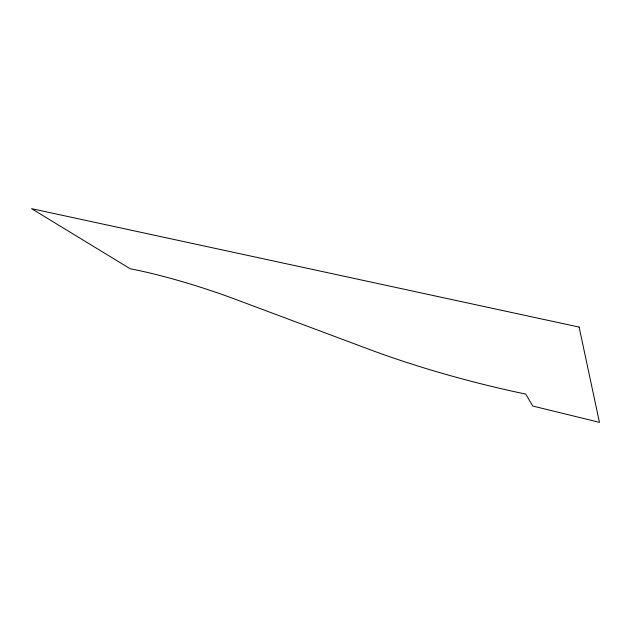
<?xml version="1.0" encoding="UTF-8"?>
<svg xmlns="http://www.w3.org/2000/svg" width="631" height="631" viewBox="0 0 631 631"><rect width="100%" height="100%" fill="white"/><g stroke="black" fill="none" stroke-linecap="round" stroke-linejoin="round"><path stroke-width="0.95" d="M579.108 327.079L31.55 208.664L130.191 268.759A106.442 14.521 17.4 0 1 233.912 298.755L370.168 349.708A196.075 32.773 15 0 0 525.718 394.075L532.761 406.033L599.45 422.336L579.108 327.079"/></g></svg>
